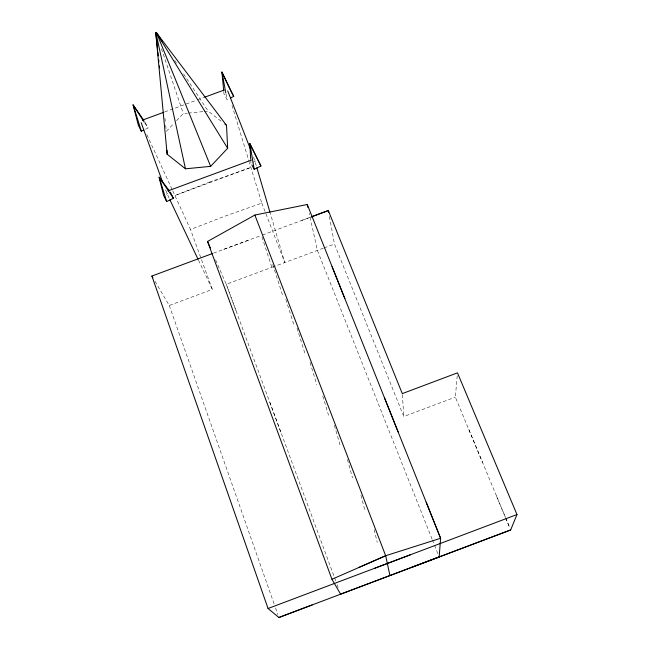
<?xml version="1.0" encoding="UTF-8"?>
<svg xmlns="http://www.w3.org/2000/svg" width="650" height="650" viewBox="0 0 650 650"><rect width="100%" height="100%" fill="white"/><g stroke="black" fill="none" stroke-linecap="round" stroke-linejoin="round"><path stroke-width="0.49" stroke-dasharray="3.25 2.44" d="M505.212 516.864L455.341 397.142L457.226 375.773M166.351 131.349L173.81 123.532M176.524 120.697L183.308 113.588L187.281 113.197M166.14 194.22L167.838 193.391M252.647 162.411L256.027 160.761M145.502 129.188L148.005 127.977L145.031 122.094M223.779 91.804L223.982 93.779L227.086 99.604L228.751 98.8M172.729 190.824L190.531 229.499L223.454 216.718L261.779 203.109L249.397 162.492M329.412 216.466L334.466 244.051L403.804 416.536L455.341 397.142M301.811 220.415L310.334 217.238L262.072 235.17M154.968 281.239L169.268 305.476L212.322 289.412L190.531 229.499M323.432 248.162L274.633 266.321M324.155 247.894L334.466 244.051M213.566 253.118L261.129 235.519M273.707 266.662L226.241 284.253L215.264 259.139M164.71 111.93L196.584 100.189M197.535 99.84L204.181 97.386M223.706 249.364L249.511 239.818M188.273 113.092L203.174 111.605M204.165 111.508L208.138 111.109L222.528 122.273M174.679 60.393L176.914 63.773M183.601 73.913L208.138 111.109M144.836 123.013L148.005 127.977M169.073 198.023L164.678 187.85M198.477 260.171L212.322 289.412M146.868 134.648L172.307 189.898M468.829 429.504L482.536 462.418M496.486 495.901L505.302 517.067M505.684 517.993L509.901 528.117M505.602 517.798L509.892 528.084M432.063 539.086L317.387 250.412L309.205 213.297M432.421 539.979L438.043 554.141M253.581 157.194L256.588 166.806M261.779 203.109L284.789 262.559L270.262 213.232M335.725 580.856L226.241 284.253L236.884 313.089M337.131 584.659L338.187 587.511M269.823 402.309L281.149 433.014M169.268 305.476L274.17 604.102M275.519 607.921L277.875 614.632M161.444 48.742L183.308 113.588M261.974 236.917L271.863 267.345M272.74 264.574L282.839 296.018M285.846 299.406L293.995 325.138M297.026 328.096L305.329 354.721M232.001 105.43L249.104 161.525M310.034 362.481L316.842 384.759M322.798 396.053L328.543 415.285M334.376 425.401L340.421 446.306M347.417 459.542L352.503 477.839M360.929 495.259L364.78 509.868M374.148 529.644L377.26 542.441M225.964 93.738L227.086 99.604M164.946 118.267L165.271 121.282M165.701 125.312L166.237 130.341M402.35 394.599L403.804 416.536M250.835 161.281L250.965 163.231M210.023 181.927L174.899 195.528L250.9 167.432L210.023 181.927"/><path stroke-width="0.97" d="M212.639 253.459L151.897 276.047L268.06 608.506L278.882 617.5L510.673 529.953L516.969 514.548L457.486 372.856L402.285 393.608L328.323 210.551L311.277 216.889L328.323 210.551L328.689 212.518M210.641 166.359L227.662 148.273L226.525 125.377L156.276 32.5L155.789 33.004L167.131 154.204L185.461 168.805L210.641 166.359L156.496 32.663M207.537 241.467L254.865 215.044L307.263 204.506L440.602 538.281L439.173 556.961L340.641 594.165L331.955 579.28L207.537 241.467L210.381 247.975M170.381 192.148L173.452 198.274L166.66 201.581L163.597 195.455L159.088 177.109L169.203 190.564M250.713 159.331L249.836 143.642L260.934 165.994L254.174 169.293L251.883 164.962M143.829 129.992L141.334 131.202L133.096 104.91L144.308 122.192M225.769 92.763L221.967 72.183L233.724 96.387L230.409 97.996M223.681 90.821L221.967 72.183M166.66 201.581L159.153 177.231L173.452 198.274M254.174 169.293L249.901 143.772M141.334 131.202L138.369 125.312L133.031 104.78L143.902 120.437M331.955 579.28L385.678 555.726L440.602 538.281L426.173 502.174M358.597 567.596L385.678 555.726L254.865 215.044M374.985 568.149L410.532 554.718M268.06 608.506L516.969 514.548M411.539 567.393L510.673 529.953M278.882 617.5L312.098 604.955M142.374 120.153L163.784 112.271M204.701 97.199L224.209 90.017M167.944 190.921L251.461 160.119M155.789 33.004L156.301 33.134M224.924 124.142L226.525 125.377M156.276 32.5L157.95 35.035M159.063 36.725L161.858 40.95M156.504 32.931L227.662 148.273M151.897 276.047L152.921 277.777M230.612 90.569L233.724 96.387M260.934 165.994L249.836 143.642M169.934 199.851L198.047 259.252M221.902 72.069L230.197 89.692M332.109 266.703L344.858 298.602M384.426 397.686L398.101 431.884M227.719 90.854L250.681 149.752M141.188 122.728L162.646 182.219M256.872 167.773L269.977 212.266M307.263 204.506L307.913 207.439M156.008 33.166L185.461 168.805M385.678 555.726L389.951 575.559M155.781 32.744L157.617 49.847M157.828 51.854L158.259 55.884M158.689 59.906L158.909 61.921M159.339 65.942L159.559 67.957M167.001 150.231L167.131 154.204"/></g></svg>
